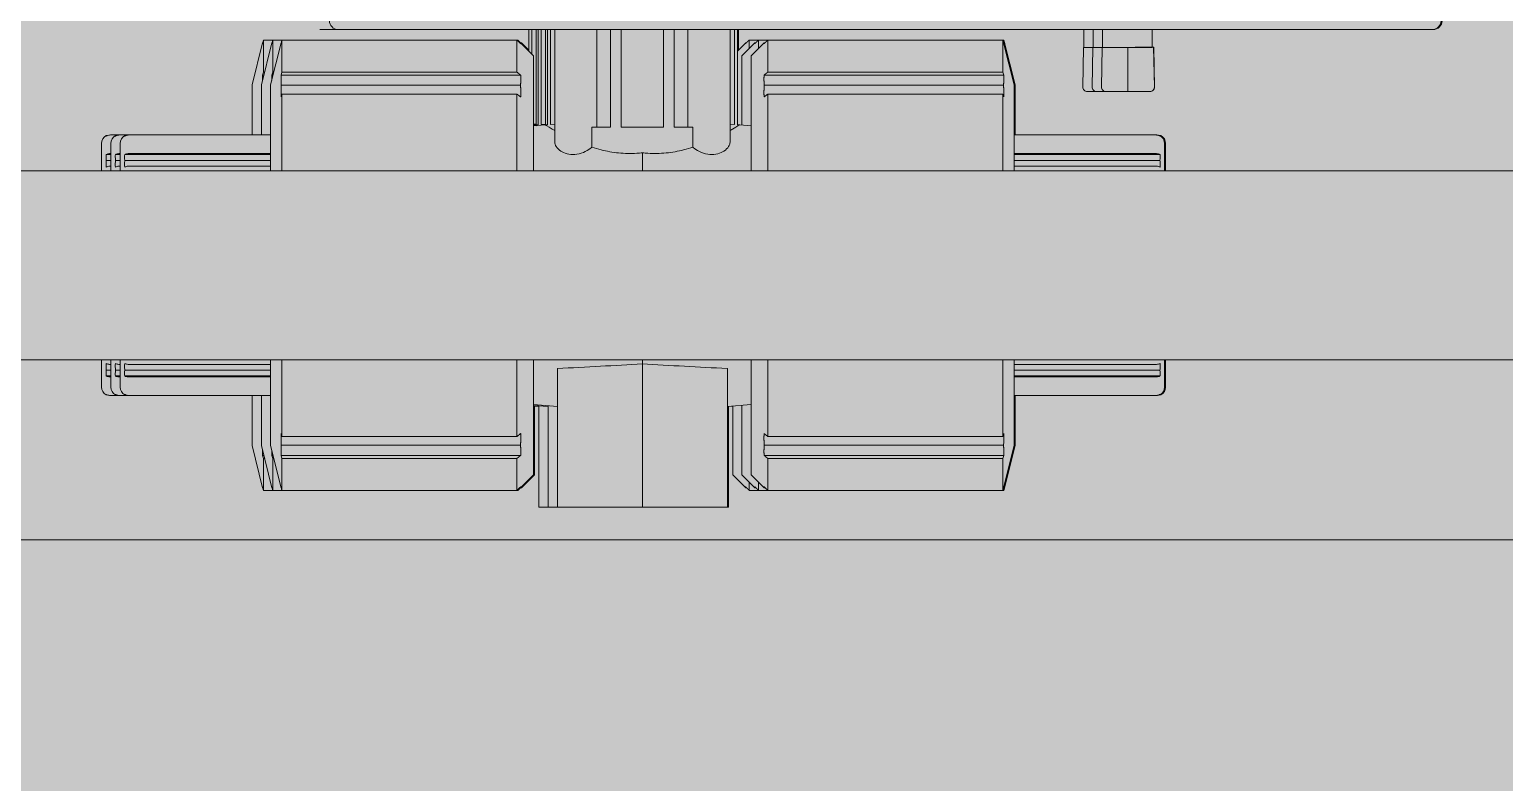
# Model space of a CAD drawing. Header units: centimetres. Extents: x 405564 to 502064, y 46284 to 60634.
# Drawn here: x 484735.67 to 484752.33, y 55966.41 to 55974.91 of the extents above; entities that cross this region are included whole.
import ezdxf

# ---------------------------------------------------------------- set-up
doc = ezdxf.new("R2010")
doc.units = ezdxf.units.CM
doc.linetypes.add('ACAD_ISO07W100', pattern=[3, 0, -3])
doc.linetypes.add('DOT', pattern=[0.25, 0, -0.25])
doc.layers.get('0').update_dxf_attribs({"color": 8, "lineweight": 9})
doc.layers.add('0-KRCN-MİMARİ-220526', color=8, linetype='Continuous', lineweight=9)
doc.layers.add('Visible (ISO)', color=8, linetype='Continuous', lineweight=18)
doc.layers.add('AS_DOS_TERAS_UST', color=8, linetype='ACAD_ISO07W100')
doc.layers.add('AS_NOT_MIMARI', color=8, linetype='Continuous')

# ---------------------------------------------------------------- blocks, each defined once
blk = doc.blocks.new('A$Cdfb98813')
h = blk.add_hatch()
h.set_pattern_fill('ANGLE', color=256)
h.set_pattern_definition([(0, (-482318.783, -59032.118), (0, 6.985), [5.08, -1.905]), (90, (-482318.783, -59032.118), (-6.985, 4e-16), [5.08, -1.905])])
h.paths.add_polyline_path([(2235.139, -683), (325.139, -683), (325.139, -933.015), (2235.139, -933.015)])
h.paths.add_polyline_path([(800, -700), (900, -700), (900, -800), (800, -800)], flags=16)
h.paths.add_polyline_path([(1700, -700), (1800, -700), (1800, -800), (1700, -800)], flags=16)
at = {"layer": 'Visible (ISO)'}
for p, q in [((889.198, -857.656), (889.258, -857.656)), ((889.198, -857.656), (889.198, -857.656)), ((889.303, -857.656), (889.258, -857.656)), ((889.303, -857.656), (889.363, -857.656)), ((889.303, -857.656), (889.303, -857.656)), ((889.408, -857.656), (889.363, -857.656)), ((889.408, -857.656), (889.468, -857.656)), ((889.408, -857.656), (889.408, -857.656)), ((889.871, -857.656), (889.468, -857.656)), ((889.871, -857.656), (901.37, -857.656)), ((891.56, -857.656), (891.56, -857.899)), ((891.594, -857.656), (891.594, -857.933)), ((891.644, -857.656), (891.644, -858.732)), ((891.665, -857.656), (891.665, -858.73)), ((891.699, -857.656), (891.699, -858.727)), ((891.749, -857.656), (891.749, -858.732)), ((891.77, -857.656), (891.77, -858.73)), ((891.804, -857.656), (891.804, -858.727)), ((891.854, -857.656), (891.854, -858.927)), ((892.331, -858.756), (892.331, -857.656)), ((892.484, -857.656), (892.484, -858.756)), ((892.604, -857.656), (892.604, -858.756)), ((893.084, -857.656), (893.084, -858.756)), ((893.204, -857.656), (893.204, -858.756)), ((893.357, -858.756), (893.357, -857.656)), ((893.834, -857.656), (893.834, -858.927)), ((893.883, -857.656), (893.883, -858.727)), ((893.917, -857.656), (893.917, -858.73)), ((893.928, -857.656), (893.928, -857.888)), ((897.828, -857.656), (897.828, -857.657)), ((897.832, -857.857), (897.832, -857.657)), ((897.933, -857.656), (897.933, -857.657)), ((897.937, -857.857), (897.937, -857.657)), ((898.038, -857.656), (898.038, -857.657)), ((898.042, -857.857), (898.041, -857.657)), ((898.329, -857.656), (898.329, -857.657)), ((898.604, -857.856), (898.604, -857.656)), ((898.62, -857.656), (898.62, -857.656)), ((898.621, -857.656), (898.621, -857.656)), ((901.767, -857.656), (901.37, -857.656)), ((901.778, -857.656), (901.767, -857.656)), ((888.434, -858.28), (888.552, -857.805)), ((888.539, -858.28), (888.657, -857.805)), ((888.562, -857.775), (888.552, -857.816)), ((888.555, -857.805), (888.552, -857.805)), ((888.562, -858.137), (888.562, -857.775)), ((888.562, -857.775), (888.667, -857.775)), ((888.644, -858.28), (888.762, -857.805)), ((888.667, -857.775), (888.657, -857.816)), ((888.66, -857.805), (888.657, -857.805)), ((888.667, -858.137), (888.667, -857.775)), ((888.667, -857.775), (888.772, -857.775)), ((888.772, -857.775), (888.762, -857.816)), ((888.764, -857.805), (888.762, -857.805)), ((888.772, -858.137), (888.772, -857.775)), ((888.772, -857.775), (891.427, -857.775)), ((891.427, -857.775), (891.427, -858.137)), ((891.427, -857.775), (891.438, -857.775)), ((891.438, -857.775), (891.438, -857.786)), ((891.467, -857.805), (891.458, -857.805)), ((891.614, -857.953), (891.467, -857.805)), ((891.478, -857.805), (891.469, -857.805)), ((891.56, -857.888), (891.478, -857.805)), ((893.917, -857.899), (894.011, -857.805)), ((893.969, -857.953), (894.116, -857.805)), ((894.011, -857.805), (894.02, -857.805)), ((894.05, -857.775), (894.05, -857.871)), ((894.155, -857.775), (894.05, -857.775)), ((894.074, -857.953), (894.221, -857.805)), ((894.116, -857.805), (894.125, -857.805)), ((894.155, -857.775), (894.155, -857.871)), ((894.26, -857.775), (894.155, -857.775)), ((894.221, -857.805), (894.23, -857.805)), ((894.26, -857.775), (894.26, -858.137)), ((896.915, -857.775), (894.26, -857.775)), ((896.915, -858.137), (896.915, -857.775)), ((896.915, -857.775), (896.926, -857.816)), ((896.926, -857.775), (896.915, -857.775)), ((896.923, -857.805), (896.925, -857.805)), ((897.044, -858.28), (896.925, -857.805)), ((896.926, -857.81), (896.926, -857.775)), ((896.926, -857.775), (896.937, -857.816)), ((896.934, -857.805), (896.936, -857.805)), ((897.055, -858.28), (896.936, -857.805)), ((897.828, -857.857), (897.82, -858.305)), ((897.832, -857.857), (897.828, -857.857)), ((897.933, -857.857), (897.925, -858.305)), ((897.937, -857.857), (897.933, -857.857)), ((898.038, -857.857), (898.03, -858.305)), ((898.042, -857.857), (898.038, -857.857)), ((898.329, -857.857), (898.329, -858.305)), ((898.604, -857.856), (898.621, -857.856)), ((898.62, -857.856), (898.628, -858.305)), ((898.621, -857.856), (898.629, -858.305)), ((891.614, -859.249), (891.614, -857.953)), ((893.969, -858.735), (893.969, -857.953)), ((894.074, -859.249), (894.074, -857.953)), ((888.552, -858.17), (888.562, -858.137)), ((888.552, -858.17), (888.566, -858.17)), ((888.575, -858.137), (888.562, -858.137)), ((888.657, -858.17), (888.667, -858.137)), ((888.657, -858.17), (888.671, -858.17)), ((888.679, -858.137), (888.667, -858.137)), ((888.762, -858.17), (888.772, -858.137)), ((888.762, -858.17), (891.469, -858.17)), ((891.427, -858.137), (888.772, -858.137)), ((896.926, -858.17), (894.219, -858.17)), ((894.26, -858.137), (896.915, -858.137)), ((896.926, -858.17), (896.915, -858.137)), ((888.434, -858.28), (888.434, -858.846)), ((888.539, -858.28), (888.539, -858.846)), ((888.644, -858.28), (888.644, -859.249)), ((891.467, -858.285), (888.762, -858.285)), ((894.221, -858.285), (896.925, -858.285)), ((897.044, -858.28), (897.044, -859.249)), ((897.055, -858.28), (897.055, -858.846)), ((897.87, -858.356), (897.975, -858.356)), ((897.975, -858.356), (898.08, -858.356)), ((898.08, -858.356), (898.329, -858.356)), ((898.329, -858.356), (898.578, -858.356)), ((898.578, -858.356), (898.579, -858.356)), ((888.772, -858.384), (888.762, -858.417)), ((888.772, -859.249), (888.772, -858.384)), ((888.772, -858.384), (891.427, -858.384)), ((891.427, -858.384), (891.427, -859.249)), ((896.915, -858.384), (894.26, -858.384)), ((894.26, -858.384), (894.26, -859.249)), ((896.915, -859.249), (896.915, -858.384)), ((896.915, -858.384), (896.926, -858.417)), ((886.787, -858.853), (886.797, -858.853)), ((886.939, -858.846), (886.834, -858.846)), ((886.892, -858.853), (886.902, -858.853)), ((887.044, -858.846), (886.939, -858.846)), ((886.997, -858.853), (887.007, -858.853)), ((888.644, -858.846), (887.044, -858.846)), ((891.644, -858.723), (891.614, -858.725)), ((891.614, -858.744), (891.744, -858.732)), ((891.614, -858.735), (891.639, -858.732)), ((891.665, -858.73), (891.639, -858.732)), ((891.749, -858.723), (891.699, -858.727)), ((891.77, -858.73), (891.744, -858.732)), ((891.854, -858.723), (891.804, -858.727)), ((892.484, -858.756), (892.272, -858.756)), ((892.272, -858.985), (892.272, -858.756)), ((893.084, -858.756), (892.604, -858.756)), ((893.204, -858.756), (893.415, -858.756)), ((893.415, -858.985), (893.415, -858.756)), ((893.834, -858.723), (893.883, -858.727)), ((893.917, -858.73), (893.944, -858.732)), ((894.074, -858.744), (893.944, -858.732)), ((897.044, -858.846), (898.644, -858.846)), ((898.644, -858.846), (898.655, -858.846)), ((898.691, -858.853), (898.68, -858.853)), ((898.702, -858.853), (898.691, -858.853)), ((886.734, -859.249), (886.734, -858.941)), ((886.839, -859.249), (886.839, -858.941)), ((886.944, -859.249), (886.944, -858.941)), ((898.744, -859.249), (898.744, -858.941)), ((898.755, -859.249), (898.755, -858.941)), ((886.785, -859.066), (886.839, -859.066)), ((886.787, -859.132), (886.839, -859.132)), ((886.834, -859.056), (886.839, -859.056)), ((886.89, -859.066), (886.944, -859.066)), ((886.892, -859.132), (886.944, -859.132)), ((886.939, -859.056), (886.944, -859.056)), ((886.995, -859.066), (888.644, -859.066)), ((886.997, -859.132), (888.644, -859.132)), ((887.044, -859.056), (888.644, -859.056)), ((892.844, -859.249), (892.844, -859.046)), ((898.644, -859.056), (897.044, -859.056)), ((898.692, -859.066), (897.044, -859.066)), ((898.691, -859.132), (897.044, -859.132)), ((934.546, -859.249), (879.027, -859.249)), ((886.839, -859.197), (886.834, -859.197)), ((886.944, -859.197), (886.939, -859.197)), ((888.644, -859.197), (887.044, -859.197)), ((897.044, -859.197), (898.644, -859.197)), ((934.546, -861.383), (879.027, -861.383)), ((886.734, -861.691), (886.734, -861.383)), ((886.787, -861.5), (886.839, -861.5)), ((886.834, -861.435), (886.839, -861.435)), ((886.839, -861.691), (886.839, -861.383)), ((886.892, -861.5), (886.944, -861.5)), ((886.939, -861.435), (886.944, -861.435)), ((886.944, -861.691), (886.944, -861.383)), ((886.997, -861.5), (888.644, -861.5)), ((887.044, -861.435), (888.644, -861.435)), ((888.644, -861.383), (888.644, -862.352)), ((888.772, -862.249), (888.772, -861.383)), ((891.427, -861.383), (891.427, -862.249)), ((891.614, -862.68), (891.614, -861.383)), ((891.884, -861.481), (891.884, -863.046)), ((892.844, -861.427), (892.844, -861.383)), ((892.844, -861.427), (892.844, -863.046)), ((893.804, -861.481), (893.804, -863.046)), ((894.074, -862.68), (894.074, -861.383)), ((894.26, -861.383), (894.26, -862.249)), ((896.915, -862.249), (896.915, -861.383)), ((897.044, -861.383), (897.044, -862.352)), ((898.644, -861.435), (897.044, -861.435)), ((898.691, -861.5), (897.044, -861.5)), ((898.744, -861.691), (898.744, -861.383)), ((898.755, -861.691), (898.755, -861.383)), ((886.785, -861.566), (886.839, -861.566)), ((886.839, -861.576), (886.834, -861.576)), ((886.89, -861.566), (886.944, -861.566)), ((886.944, -861.576), (886.939, -861.576)), ((886.995, -861.566), (888.644, -861.566)), ((888.644, -861.576), (887.044, -861.576)), ((898.692, -861.566), (897.044, -861.566)), ((897.044, -861.576), (898.644, -861.576)), ((886.787, -861.779), (886.797, -861.779)), ((886.834, -861.786), (886.939, -861.786)), ((886.892, -861.779), (886.902, -861.779)), ((886.939, -861.786), (887.044, -861.786)), ((886.997, -861.779), (887.007, -861.779)), ((887.044, -861.786), (888.644, -861.786)), ((888.434, -861.786), (888.434, -862.352)), ((888.539, -861.786), (888.539, -862.352)), ((898.644, -861.786), (897.044, -861.786)), ((897.055, -861.786), (897.055, -862.352)), ((898.655, -861.786), (898.644, -861.786)), ((898.691, -861.779), (898.68, -861.779)), ((898.702, -861.779), (898.691, -861.779)), ((891.614, -861.889), (891.884, -861.912)), ((891.614, -861.898), (891.779, -861.912)), ((891.614, -861.907), (891.674, -861.912)), ((891.625, -862.68), (891.625, -861.908)), ((891.674, -861.903), (891.674, -863.046)), ((891.779, -861.903), (891.779, -863.046)), ((894.074, -861.889), (893.804, -861.912)), ((893.864, -861.908), (893.815, -861.912)), ((893.815, -861.911), (893.815, -863.046)), ((893.864, -862.68), (893.864, -861.907)), ((893.969, -862.68), (893.969, -861.898)), ((888.434, -862.352), (888.552, -862.827)), ((888.539, -862.352), (888.657, -862.827)), ((888.644, -862.352), (888.762, -862.827)), ((888.762, -862.215), (888.772, -862.249)), ((891.467, -862.347), (888.762, -862.347)), ((891.427, -862.249), (888.772, -862.249)), ((894.221, -862.347), (896.925, -862.347)), ((894.26, -862.249), (896.915, -862.249)), ((896.926, -862.215), (896.915, -862.249)), ((897.044, -862.352), (896.925, -862.827)), ((897.055, -862.352), (896.936, -862.827)), ((888.562, -862.496), (888.552, -862.462)), ((888.552, -862.462), (888.566, -862.462)), ((888.562, -862.857), (888.562, -862.496)), ((888.562, -862.496), (888.575, -862.496)), ((888.667, -862.496), (888.657, -862.462)), ((888.657, -862.462), (888.671, -862.462)), ((888.667, -862.857), (888.667, -862.496)), ((888.667, -862.496), (888.679, -862.496)), ((888.772, -862.496), (888.762, -862.462)), ((888.762, -862.462), (891.469, -862.462)), ((888.772, -862.857), (888.772, -862.496)), ((888.772, -862.496), (891.427, -862.496)), ((891.427, -862.496), (891.427, -862.857)), ((896.926, -862.462), (894.219, -862.462)), ((894.26, -862.496), (894.26, -862.857)), ((896.915, -862.496), (894.26, -862.496)), ((896.915, -862.496), (896.926, -862.462)), ((896.915, -862.857), (896.915, -862.496)), ((891.614, -862.68), (891.467, -862.827)), ((891.625, -862.68), (891.478, -862.827)), ((893.864, -862.68), (894.011, -862.827)), ((893.969, -862.68), (894.116, -862.827)), ((894.074, -862.68), (894.221, -862.827)), ((888.552, -862.816), (888.562, -862.857)), ((888.555, -862.827), (888.552, -862.827)), ((888.667, -862.857), (888.562, -862.857)), ((888.657, -862.816), (888.667, -862.857)), ((888.66, -862.827), (888.657, -862.827)), ((888.772, -862.857), (888.667, -862.857)), ((888.762, -862.816), (888.772, -862.857)), ((888.764, -862.827), (888.762, -862.827)), ((891.427, -862.857), (888.772, -862.857)), ((891.438, -862.857), (891.427, -862.857)), ((891.438, -862.846), (891.438, -862.857)), ((891.467, -862.827), (891.458, -862.827)), ((891.478, -862.827), (891.469, -862.827)), ((894.011, -862.827), (894.02, -862.827)), ((894.05, -862.761), (894.05, -862.857)), ((894.05, -862.857), (894.155, -862.857)), ((894.116, -862.827), (894.125, -862.827)), ((894.155, -862.761), (894.155, -862.857)), ((894.155, -862.857), (894.26, -862.857)), ((894.221, -862.827), (894.23, -862.827)), ((894.26, -862.857), (896.915, -862.857)), ((896.926, -862.816), (896.915, -862.857)), ((896.915, -862.857), (896.926, -862.857)), ((896.923, -862.827), (896.925, -862.827)), ((896.937, -862.816), (896.926, -862.857)), ((896.926, -862.857), (896.926, -862.822)), ((896.934, -862.827), (896.936, -862.827)), ((891.779, -863.046), (891.674, -863.046)), ((891.884, -863.046), (891.779, -863.046)), ((892.844, -863.046), (891.884, -863.046)), ((892.844, -863.046), (893.804, -863.046)), ((893.804, -863.046), (893.815, -863.046)), ((1002.004, -863.415), (839.484, -863.415))]:
    blk.add_line(p, q, dxfattribs=at)
for centre, start, end in [((889.408, -857.556), 180, 270), ((901.767, -857.556), 270, 0), ((901.778, -857.556), 270, 0), ((886.834, -858.941), 118.0831, 180), ((886.939, -858.941), 118.0831, 180), ((887.044, -858.941), 118.0831, 180), ((898.644, -858.941), 0, 61.9169), ((898.655, -858.941), 0, 61.9169), ((886.834, -861.691), 180, 241.9169), ((886.939, -861.691), 180, 241.9169), ((887.044, -861.691), 180, 241.9169), ((898.644, -861.691), 298.0831, 0), ((898.655, -861.691), 298.0831, 0)]:
    blk.add_arc(centre, 0.1, start, end, dxfattribs=at)
at = {"layer": 'Visible (ISO)', "extrusion": (0, 0, -1)}
for centre, major_axis, ratio, start_param, end_param in [((898.113, -857.857), (-0.281, 0), 0.000038, 0.022717, 0.894081), ((898.218, -857.857), (-0.281, 0), 0.000038, 0.022717, 0.894081), ((898.323, -857.857), (-0.281, 0), 0.000038, 0.022717, 3.118875), ((897.87, -858.306), (-0.0501, 0), 0.998472, 4.712389, 6.300639), ((897.975, -858.306), (-0.0501, 0), 0.998472, 4.712389, 6.300639), ((898.08, -858.306), (-0.0501, 0), 0.998472, 4.712389, 6.300639), ((898.329, -858.306), (0, 0.05), 0.003068, 3.141593, 4.729842), ((898.578, -858.306), (0, 0.05), 0.998463, 1.553343, 3.141593), ((898.579, -858.306), (0.0501, 0), 0.998472, 6.265732, 7.853982), ((889.635, -860.316), (7.936, 0), 0.153091, 1.154619, 1.283565), ((896.052, -860.316), (-7.936, 0), 0.153091, 4.99962, 5.128566), ((898.797, -862.265), (-10.036, 0), 0.629301, 6.270099, 6.291053), ((886.89, -862.265), (10.036, 0), 0.629301, 6.275317, 6.296272)]:
    blk.add_ellipse(centre, major_axis=major_axis, ratio=ratio, start_param=start_param, end_param=end_param, dxfattribs=at)
at = {"layer": 'Visible (ISO)'}
for points, knots in [([(897.828, -857.657), (897.84, -857.657), (897.853, -857.657), (897.865, -857.657), (897.877, -857.657), (897.889, -857.657), (897.901, -857.657), (897.912, -857.657), (897.922, -857.657), (897.933, -857.657)], [0, 0, 0, 0, 0.125, 0.125, 0.125, 0.25, 0.25, 0.25, 0.3604459, 0.3604459, 0.3604459, 0.3604459]), ([(897.933, -857.657), (897.945, -857.657), (897.958, -857.657), (897.97, -857.657), (897.982, -857.657), (897.994, -857.657), (898.006, -857.657), (898.017, -857.657), (898.027, -857.657), (898.038, -857.657)], [0, 0, 0, 0, 0.125, 0.125, 0.125, 0.25, 0.25, 0.25, 0.3604459, 0.3604459, 0.3604459, 0.3604459]), ([(898.038, -857.657), (898.05, -857.657), (898.063, -857.657), (898.075, -857.657), (898.087, -857.657), (898.099, -857.657), (898.111, -857.657), (898.123, -857.657), (898.135, -857.657), (898.147, -857.657), (898.159, -857.657), (898.171, -857.657), (898.183, -857.657), (898.195, -857.657), (898.207, -857.657), (898.219, -857.657), (898.232, -857.657), (898.244, -857.657), (898.256, -857.657), (898.268, -857.657), (898.28, -857.657), (898.292, -857.657), (898.304, -857.657), (898.316, -857.657), (898.329, -857.657)], [0, 0, 0, 0, 0.125, 0.125, 0.125, 0.25, 0.25, 0.25, 0.375, 0.375, 0.375, 0.5, 0.5, 0.5, 0.625, 0.625, 0.625, 0.75, 0.75, 0.75, 0.875, 0.875, 0.875, 1, 1, 1, 1]), ([(898.329, -857.657), (898.341, -857.657), (898.354, -857.657), (898.366, -857.657), (898.378, -857.657), (898.39, -857.657), (898.402, -857.657), (898.414, -857.656), (898.426, -857.656), (898.438, -857.656), (898.45, -857.656), (898.462, -857.656), (898.475, -857.656), (898.487, -857.656), (898.499, -857.656), (898.511, -857.656), (898.523, -857.656), (898.535, -857.656), (898.548, -857.656), (898.559, -857.656), (898.571, -857.656), (898.583, -857.656), (898.596, -857.656), (898.608, -857.656), (898.62, -857.656)], [0, 0, 0, 0, 0.125, 0.125, 0.125, 0.25, 0.25, 0.25, 0.375, 0.375, 0.375, 0.5, 0.5, 0.5, 0.625, 0.625, 0.625, 0.75, 0.75, 0.75, 0.875, 0.875, 0.875, 1, 1, 1, 1]), ([(886.785, -858.859), (886.784, -858.858), (886.784, -858.857), (886.784, -858.855), (886.784, -858.854), (886.787, -858.853)], [0.3542386, 0.3542386, 0.3542386, 0.3542386, 0.4024589, 0.4024589, 0.4682307, 0.4682307, 0.4682307, 0.4682307]), ([(886.785, -858.859), (886.789, -858.857), (886.792, -858.855), (886.807, -858.849), (886.821, -858.846), (886.834, -858.846)], [0.54557409, 0.54557409, 0.54557409, 0.54557409, 0.55654158, 0.55654158, 0.59352463, 0.59352463, 0.59352463, 0.59352463]), ([(886.89, -858.859), (886.889, -858.858), (886.889, -858.857), (886.889, -858.855), (886.889, -858.854), (886.892, -858.853)], [0.3542386, 0.3542386, 0.3542386, 0.3542386, 0.4024589, 0.4024589, 0.4682307, 0.4682307, 0.4682307, 0.4682307]), ([(886.89, -858.859), (886.894, -858.857), (886.897, -858.855), (886.912, -858.849), (886.926, -858.846), (886.939, -858.846)], [0.54557409, 0.54557409, 0.54557409, 0.54557409, 0.55654158, 0.55654158, 0.59352463, 0.59352463, 0.59352463, 0.59352463]), ([(886.995, -858.859), (886.994, -858.858), (886.994, -858.857), (886.994, -858.855), (886.994, -858.854), (886.997, -858.853)], [0.3542386, 0.3542386, 0.3542386, 0.3542386, 0.4024589, 0.4024589, 0.4682307, 0.4682307, 0.4682307, 0.4682307]), ([(886.995, -858.859), (886.999, -858.857), (887.002, -858.855), (887.017, -858.849), (887.031, -858.846), (887.044, -858.846)], [0.54557409, 0.54557409, 0.54557409, 0.54557409, 0.55654158, 0.55654158, 0.59352463, 0.59352463, 0.59352463, 0.59352463]), ([(891.854, -858.797), (891.843, -858.791), (891.833, -858.785), (891.771, -858.749), (891.744, -858.732), (891.744, -858.732)], [-2.1227679, -2.1227679, -2.1227679, -2.1227679, -2.0526795, -2.0526795, -1.6409183, -1.6409183, -1.6409183, -1.6409183]), ([(893.834, -858.797), (893.844, -858.791), (893.854, -858.785), (893.916, -858.749), (893.944, -858.732), (893.944, -858.732)], [1.1590686, 1.1590686, 1.1590686, 1.1590686, 1.2291571, 1.2291571, 1.6409183, 1.6409183, 1.6409183, 1.6409183]), ([(898.692, -858.859), (898.689, -858.857), (898.685, -858.855), (898.671, -858.849), (898.656, -858.846), (898.644, -858.846)], [-0.04795054, -0.04795054, -0.04795054, -0.04795054, -0.03698305, -0.03698305, 0, 0, 0, 0]), ([(898.703, -858.859), (898.7, -858.857), (898.696, -858.855), (898.681, -858.849), (898.667, -858.846), (898.655, -858.846)], [-0.04795054, -0.04795054, -0.04795054, -0.04795054, -0.03698305, -0.03698305, 0, 0, 0, 0]), ([(898.692, -858.859), (898.693, -858.858), (898.694, -858.857), (898.694, -858.855), (898.693, -858.854), (898.691, -858.853)], [-0.4506792, -0.4506792, -0.4506792, -0.4506792, -0.4024589, -0.4024589, -0.3366871, -0.3366871, -0.3366871, -0.3366871]), ([(898.703, -858.859), (898.704, -858.858), (898.705, -858.857), (898.705, -858.855), (898.704, -858.854), (898.702, -858.853)], [-0.4506792, -0.4506792, -0.4506792, -0.4506792, -0.4024589, -0.4024589, -0.3366871, -0.3366871, -0.3366871, -0.3366871]), ([(891.854, -858.927), (891.854, -858.942), (891.859, -858.96), (891.881, -858.995), (891.899, -859.013), (891.941, -859.04), (891.965, -859.051), (892.02, -859.065), (892.051, -859.068), (892.113, -859.064), (892.147, -859.056), (892.207, -859.031), (892.234, -859.015), (892.261, -858.994), (892.267, -858.99), (892.272, -858.985)], [-1.1691508, -1.1691508, -1.1691508, -1.1691508, -1.0739604, -1.0739604, -0.967244, -0.967244, -0.878467, -0.878467, -0.7896899, -0.7896899, -0.6915436, -0.6915436, -0.5933972, -0.5933972, -0.5650046, -0.5650046, -0.5650046, -0.5650046]), ([(892.844, -859.046), (892.823, -859.049), (892.802, -859.051), (892.713, -859.057), (892.644, -859.055), (892.507, -859.042), (892.441, -859.03), (892.341, -859.005), (892.306, -858.995), (892.272, -858.985)], [-3.344909, -3.344909, -3.344909, -3.344909, -3.2818365, -3.2818365, -3.0774876, -3.0774876, -2.8731386, -2.8731386, -2.757081, -2.757081, -2.757081, -2.757081]), ([(892.844, -859.046), (892.865, -859.049), (892.886, -859.051), (892.907, -859.052), (892.975, -859.057), (893.044, -859.055), (893.18, -859.042), (893.247, -859.03), (893.346, -859.005), (893.381, -858.995), (893.415, -858.985)], [-0.0630724, -0.0630724, -0.0630724, -0.0630724, 0, 0, 0, 0.204349, 0.204349, 0.4086979, 0.4086979, 0.5247556, 0.5247556, 0.5247556, 0.5247556]), ([(893.834, -858.927), (893.834, -858.942), (893.829, -858.96), (893.806, -858.995), (893.788, -859.013), (893.747, -859.04), (893.722, -859.051), (893.667, -859.065), (893.636, -859.068), (893.607, -859.066), (893.574, -859.064), (893.541, -859.056), (893.48, -859.031), (893.453, -859.015), (893.426, -858.994), (893.42, -858.99), (893.415, -858.985)], [1.1825316, 1.1825316, 1.1825316, 1.1825316, 1.2777219, 1.2777219, 1.3844383, 1.3844383, 1.4732154, 1.4732154, 1.5619924, 1.5619924, 1.5619924, 1.6601388, 1.6601388, 1.7582851, 1.7582851, 1.7866778, 1.7866778, 1.7866778, 1.7866778]), ([(886.787, -859.132), (886.784, -859.119), (886.784, -859.106), (886.784, -859.085), (886.784, -859.076), (886.785, -859.066)], [0.3366871, 0.3366871, 0.3366871, 0.3366871, 0.4024589, 0.4024589, 0.4506792, 0.4506792, 0.4506792, 0.4506792]), ([(886.785, -859.208), (886.784, -859.197), (886.784, -859.186), (886.784, -859.162), (886.784, -859.147), (886.787, -859.132)], [0.3542386, 0.3542386, 0.3542386, 0.3542386, 0.4024589, 0.4024589, 0.4682307, 0.4682307, 0.4682307, 0.4682307]), ([(886.834, -859.056), (886.821, -859.056), (886.807, -859.059), (886.792, -859.064), (886.789, -859.065), (886.785, -859.066)], [0, 0, 0, 0, 0.03698305, 0.03698305, 0.04795054, 0.04795054, 0.04795054, 0.04795054]), ([(886.892, -859.132), (886.889, -859.119), (886.889, -859.106), (886.889, -859.085), (886.889, -859.076), (886.89, -859.066)], [0.3366871, 0.3366871, 0.3366871, 0.3366871, 0.4024589, 0.4024589, 0.4506792, 0.4506792, 0.4506792, 0.4506792]), ([(886.89, -859.208), (886.889, -859.197), (886.889, -859.186), (886.889, -859.162), (886.889, -859.147), (886.892, -859.132)], [0.3542386, 0.3542386, 0.3542386, 0.3542386, 0.4024589, 0.4024589, 0.4682307, 0.4682307, 0.4682307, 0.4682307]), ([(886.939, -859.056), (886.926, -859.056), (886.912, -859.059), (886.897, -859.064), (886.894, -859.065), (886.89, -859.066)], [0, 0, 0, 0, 0.03698305, 0.03698305, 0.04795054, 0.04795054, 0.04795054, 0.04795054]), ([(886.997, -859.132), (886.994, -859.119), (886.994, -859.106), (886.994, -859.085), (886.994, -859.076), (886.995, -859.066)], [0.3366871, 0.3366871, 0.3366871, 0.3366871, 0.4024589, 0.4024589, 0.4506792, 0.4506792, 0.4506792, 0.4506792]), ([(886.995, -859.208), (886.994, -859.197), (886.994, -859.186), (886.994, -859.162), (886.994, -859.147), (886.997, -859.132)], [0.3542386, 0.3542386, 0.3542386, 0.3542386, 0.4024589, 0.4024589, 0.4682307, 0.4682307, 0.4682307, 0.4682307]), ([(887.044, -859.056), (887.031, -859.056), (887.017, -859.059), (887.002, -859.064), (886.999, -859.065), (886.995, -859.066)], [0, 0, 0, 0, 0.03698305, 0.03698305, 0.04795054, 0.04795054, 0.04795054, 0.04795054]), ([(898.644, -859.056), (898.656, -859.056), (898.671, -859.059), (898.685, -859.064), (898.689, -859.065), (898.692, -859.066)], [-0.59352464, -0.59352464, -0.59352464, -0.59352464, -0.55650825, -0.55650825, -0.54557287, -0.54557287, -0.54557287, -0.54557287]), ([(898.691, -859.132), (898.693, -859.119), (898.694, -859.106), (898.694, -859.085), (898.693, -859.076), (898.692, -859.066)], [-0.4682307, -0.4682307, -0.4682307, -0.4682307, -0.4024589, -0.4024589, -0.3542386, -0.3542386, -0.3542386, -0.3542386]), ([(898.692, -859.208), (898.693, -859.197), (898.694, -859.186), (898.694, -859.162), (898.693, -859.147), (898.691, -859.132)], [-0.4506792, -0.4506792, -0.4506792, -0.4506792, -0.4024589, -0.4024589, -0.3366871, -0.3366871, -0.3366871, -0.3366871]), ([(886.785, -859.208), (886.789, -859.206), (886.792, -859.205), (886.807, -859.2), (886.821, -859.197), (886.834, -859.197)], [0.54557287, 0.54557287, 0.54557287, 0.54557287, 0.55650825, 0.55650825, 0.59352464, 0.59352464, 0.59352464, 0.59352464]), ([(886.89, -859.208), (886.894, -859.206), (886.897, -859.205), (886.912, -859.2), (886.926, -859.197), (886.939, -859.197)], [0.54557287, 0.54557287, 0.54557287, 0.54557287, 0.55650825, 0.55650825, 0.59352464, 0.59352464, 0.59352464, 0.59352464]), ([(886.995, -859.208), (886.999, -859.206), (887.002, -859.205), (887.017, -859.2), (887.031, -859.197), (887.044, -859.197)], [0.54557287, 0.54557287, 0.54557287, 0.54557287, 0.55650825, 0.55650825, 0.59352464, 0.59352464, 0.59352464, 0.59352464]), ([(898.692, -859.208), (898.689, -859.206), (898.685, -859.205), (898.671, -859.2), (898.656, -859.197), (898.644, -859.197)], [-0.04795054, -0.04795054, -0.04795054, -0.04795054, -0.03698305, -0.03698305, 0, 0, 0, 0]), ([(886.787, -861.5), (886.784, -861.485), (886.784, -861.47), (886.784, -861.446), (886.784, -861.436), (886.785, -861.425)], [0.3366871, 0.3366871, 0.3366871, 0.3366871, 0.4024589, 0.4024589, 0.4506792, 0.4506792, 0.4506792, 0.4506792]), ([(886.785, -861.566), (886.784, -861.556), (886.784, -861.547), (886.784, -861.526), (886.784, -861.513), (886.787, -861.5)], [0.3542386, 0.3542386, 0.3542386, 0.3542386, 0.4024589, 0.4024589, 0.4682307, 0.4682307, 0.4682307, 0.4682307]), ([(886.834, -861.435), (886.821, -861.435), (886.807, -861.433), (886.792, -861.428), (886.789, -861.426), (886.785, -861.425)], [0, 0, 0, 0, 0.03698305, 0.03698305, 0.04795054, 0.04795054, 0.04795054, 0.04795054]), ([(886.892, -861.5), (886.889, -861.485), (886.889, -861.47), (886.889, -861.446), (886.889, -861.436), (886.89, -861.425)], [0.3366871, 0.3366871, 0.3366871, 0.3366871, 0.4024589, 0.4024589, 0.4506792, 0.4506792, 0.4506792, 0.4506792]), ([(886.89, -861.566), (886.889, -861.556), (886.889, -861.547), (886.889, -861.526), (886.889, -861.513), (886.892, -861.5)], [0.3542386, 0.3542386, 0.3542386, 0.3542386, 0.4024589, 0.4024589, 0.4682307, 0.4682307, 0.4682307, 0.4682307]), ([(886.939, -861.435), (886.926, -861.435), (886.912, -861.433), (886.897, -861.428), (886.894, -861.426), (886.89, -861.425)], [0, 0, 0, 0, 0.03698305, 0.03698305, 0.04795054, 0.04795054, 0.04795054, 0.04795054]), ([(886.997, -861.5), (886.994, -861.485), (886.994, -861.47), (886.994, -861.446), (886.994, -861.436), (886.995, -861.425)], [0.3366871, 0.3366871, 0.3366871, 0.3366871, 0.4024589, 0.4024589, 0.4506792, 0.4506792, 0.4506792, 0.4506792]), ([(886.995, -861.566), (886.994, -861.556), (886.994, -861.547), (886.994, -861.526), (886.994, -861.513), (886.997, -861.5)], [0.3542386, 0.3542386, 0.3542386, 0.3542386, 0.4024589, 0.4024589, 0.4682307, 0.4682307, 0.4682307, 0.4682307]), ([(887.044, -861.435), (887.031, -861.435), (887.017, -861.433), (887.002, -861.428), (886.999, -861.426), (886.995, -861.425)], [0, 0, 0, 0, 0.03698305, 0.03698305, 0.04795054, 0.04795054, 0.04795054, 0.04795054]), ([(898.644, -861.435), (898.656, -861.435), (898.671, -861.433), (898.685, -861.428), (898.689, -861.426), (898.692, -861.425)], [-0.59352463, -0.59352463, -0.59352463, -0.59352463, -0.55654158, -0.55654158, -0.54557409, -0.54557409, -0.54557409, -0.54557409]), ([(898.691, -861.5), (898.693, -861.485), (898.694, -861.47), (898.694, -861.446), (898.693, -861.436), (898.692, -861.425)], [-0.4682307, -0.4682307, -0.4682307, -0.4682307, -0.4024589, -0.4024589, -0.3542386, -0.3542386, -0.3542386, -0.3542386]), ([(898.692, -861.566), (898.693, -861.556), (898.694, -861.547), (898.694, -861.526), (898.693, -861.513), (898.691, -861.5)], [-0.4506792, -0.4506792, -0.4506792, -0.4506792, -0.4024589, -0.4024589, -0.3366871, -0.3366871, -0.3366871, -0.3366871]), ([(886.785, -861.566), (886.789, -861.567), (886.792, -861.569), (886.807, -861.574), (886.821, -861.576), (886.834, -861.576)], [0.54557409, 0.54557409, 0.54557409, 0.54557409, 0.55654158, 0.55654158, 0.59352463, 0.59352463, 0.59352463, 0.59352463]), ([(886.89, -861.566), (886.894, -861.567), (886.897, -861.569), (886.912, -861.574), (886.926, -861.576), (886.939, -861.576)], [0.54557409, 0.54557409, 0.54557409, 0.54557409, 0.55654158, 0.55654158, 0.59352463, 0.59352463, 0.59352463, 0.59352463]), ([(886.995, -861.566), (886.999, -861.567), (887.002, -861.569), (887.017, -861.574), (887.031, -861.576), (887.044, -861.576)], [0.54557409, 0.54557409, 0.54557409, 0.54557409, 0.55654158, 0.55654158, 0.59352463, 0.59352463, 0.59352463, 0.59352463]), ([(898.692, -861.566), (898.689, -861.567), (898.685, -861.569), (898.671, -861.574), (898.656, -861.576), (898.644, -861.576)], [-0.04795177, -0.04795177, -0.04795177, -0.04795177, -0.03701639, -0.03701639, 0, 0, 0, 0]), ([(886.787, -861.779), (886.784, -861.778), (886.784, -861.777), (886.784, -861.775), (886.784, -861.774), (886.785, -861.774)], [0.3366871, 0.3366871, 0.3366871, 0.3366871, 0.4024589, 0.4024589, 0.4506792, 0.4506792, 0.4506792, 0.4506792]), ([(886.834, -861.786), (886.821, -861.786), (886.807, -861.783), (886.792, -861.777), (886.789, -861.776), (886.785, -861.774)], [0, 0, 0, 0, 0.03698305, 0.03698305, 0.04795054, 0.04795054, 0.04795054, 0.04795054]), ([(886.892, -861.779), (886.889, -861.778), (886.889, -861.777), (886.889, -861.775), (886.889, -861.774), (886.89, -861.774)], [0.3366871, 0.3366871, 0.3366871, 0.3366871, 0.4024589, 0.4024589, 0.4506792, 0.4506792, 0.4506792, 0.4506792]), ([(886.939, -861.786), (886.926, -861.786), (886.912, -861.783), (886.897, -861.777), (886.894, -861.776), (886.89, -861.774)], [0, 0, 0, 0, 0.03698305, 0.03698305, 0.04795054, 0.04795054, 0.04795054, 0.04795054]), ([(886.997, -861.779), (886.994, -861.778), (886.994, -861.777), (886.994, -861.775), (886.994, -861.774), (886.995, -861.774)], [0.3366871, 0.3366871, 0.3366871, 0.3366871, 0.4024589, 0.4024589, 0.4506792, 0.4506792, 0.4506792, 0.4506792]), ([(887.044, -861.786), (887.031, -861.786), (887.017, -861.783), (887.002, -861.777), (886.999, -861.776), (886.995, -861.774)], [0, 0, 0, 0, 0.03698305, 0.03698305, 0.04795054, 0.04795054, 0.04795054, 0.04795054]), ([(898.644, -861.786), (898.656, -861.786), (898.671, -861.783), (898.685, -861.777), (898.689, -861.776), (898.692, -861.774)], [-0.59352463, -0.59352463, -0.59352463, -0.59352463, -0.55654158, -0.55654158, -0.54557409, -0.54557409, -0.54557409, -0.54557409]), ([(898.655, -861.786), (898.667, -861.786), (898.681, -861.783), (898.696, -861.777), (898.7, -861.776), (898.703, -861.774)], [-0.59352463, -0.59352463, -0.59352463, -0.59352463, -0.55654158, -0.55654158, -0.54557409, -0.54557409, -0.54557409, -0.54557409]), ([(898.691, -861.779), (898.693, -861.778), (898.694, -861.777), (898.694, -861.775), (898.693, -861.774), (898.692, -861.774)], [-0.4682307, -0.4682307, -0.4682307, -0.4682307, -0.4024589, -0.4024589, -0.3542386, -0.3542386, -0.3542386, -0.3542386]), ([(898.702, -861.779), (898.704, -861.778), (898.705, -861.777), (898.705, -861.775), (898.704, -861.774), (898.703, -861.774)], [-0.4682307, -0.4682307, -0.4682307, -0.4682307, -0.4024589, -0.4024589, -0.3542386, -0.3542386, -0.3542386, -0.3542386])]:
    blk.add_open_spline(points, degree=3, knots=knots, dxfattribs=at)
for points in [[(897.832, -857.657), (897.831, -857.657), (897.83, -857.657), (897.829, -857.657)], [(897.937, -857.657), (897.936, -857.657), (897.935, -857.657), (897.934, -857.657)], [(898.041, -857.657), (898.041, -857.657), (898.04, -857.657), (898.039, -857.657)], [(898.621, -857.656), (898.615, -857.656), (898.61, -857.656), (898.604, -857.656)], [(891.652, -858.741), (891.643, -858.735), (891.639, -858.732), (891.639, -858.732)]]:
    blk.add_open_spline(points, degree=3, dxfattribs=at)
for points, weights in [([(897.829, -857.657), (897.829, -857.657), (897.829, -857.657)], [1.4246738536, 1.43401750028, 1.44260258549]), ([(897.934, -857.657), (897.934, -857.657), (897.934, -857.657)], [1.4246738536, 1.43401750028, 1.44260258549]), ([(898.039, -857.657), (898.039, -857.657), (898.039, -857.657)], [1.4246738536, 1.43401750028, 1.44260258549]), ([(898.62, -857.656), (898.621, -857.656), (898.621, -857.656)], [1.3883988655, 1.48739385542, 1.49117359308]), ([(898.621, -857.656), (898.621, -857.656), (898.621, -857.656)], [1.49117359308, 1.49524774734, 1.38869566347]), ([(888.552, -857.805), (888.551, -857.811), (888.552, -857.816)], [3.23888053736, 3.24243610496, 3.24029771772]), ([(888.657, -857.805), (888.656, -857.811), (888.657, -857.816)], [3.23888053736, 3.24243610496, 3.24029771772]), ([(888.762, -857.805), (888.761, -857.811), (888.762, -857.816)], [3.23888053736, 3.24243610496, 3.24029771772]), ([(891.427, -857.775), (891.448, -857.796), (891.469, -857.816)], [1.02199171204, 1.02070705891, 1.01935490039]), ([(891.438, -857.775), (891.459, -857.796), (891.48, -857.816)], [1.02199171202, 1.02070705889, 1.01935490038]), ([(891.469, -857.816), (891.472, -857.811), (891.467, -857.805)], [1.5597989968, 1.56082836341, 1.55911680131]), ([(891.48, -857.816), (891.483, -857.811), (891.478, -857.805)], [1.5597989968, 1.56082836341, 1.55911680131]), ([(894.009, -857.816), (894.005, -857.811), (894.011, -857.805)], [1.5597989968, 1.56082836341, 1.55911680131]), ([(894.05, -857.775), (894.029, -857.796), (894.009, -857.816)], [1.02199171203, 1.0207070589, 1.01935490039]), ([(894.114, -857.816), (894.11, -857.811), (894.116, -857.805)], [1.5597989968, 1.56082836341, 1.55911680131]), ([(894.155, -857.775), (894.134, -857.796), (894.114, -857.816)], [1.02199171203, 1.0207070589, 1.01935490039]), ([(894.219, -857.816), (894.215, -857.811), (894.221, -857.805)], [1.5597989968, 1.56082836341, 1.55911680131]), ([(894.26, -857.775), (894.239, -857.796), (894.219, -857.816)], [1.02199171203, 1.0207070589, 1.01935490038]), ([(896.925, -857.805), (896.926, -857.811), (896.926, -857.816)], [3.23810976118, 3.24166448263, 3.23952660427]), ([(896.936, -857.805), (896.937, -857.811), (896.937, -857.816)], [3.23810976118, 3.24166448263, 3.23952660427]), ([(897.828, -857.857), (897.828, -857.857), (897.828, -857.857)], [1.42303877056, 1.53275992077, 1.53784980168]), ([(897.937, -857.857), (897.886, -857.857), (897.828, -857.857)], [1.53146224649, 1.5122886654, 1.4315444698]), ([(897.933, -857.857), (897.933, -857.857), (897.933, -857.857)], [1.42303877056, 1.53275992077, 1.53784980168]), ([(898.042, -857.857), (897.991, -857.857), (897.933, -857.857)], [1.53146224649, 1.5122886654, 1.4315444698]), ([(898.038, -857.857), (898.038, -857.857), (898.038, -857.857)], [1.42303877056, 1.53275992077, 1.53784980168]), ([(898.329, -857.857), (898.182, -857.857), (898.038, -857.857)], [1.4181885145, 1.6498013543, 1.4315444698]), ([(898.62, -857.856), (898.473, -857.856), (898.329, -857.857)], [1.40867692507, 1.62903609591, 1.42117105869]), ([(898.621, -857.856), (898.621, -857.856), (898.62, -857.856)], [1.39750268949, 1.60466859609, 1.39721844084]), ([(888.552, -858.17), (888.551, -858.2), (888.552, -858.229)], [3.23952660415, 3.24061321596, 3.24022923136]), ([(888.657, -858.17), (888.656, -858.2), (888.657, -858.229)], [3.23952660416, 3.24061321596, 3.24022923136]), ([(888.762, -858.17), (888.761, -858.228), (888.762, -858.285)], [3.23952660416, 3.24166448254, 3.23810976111]), ([(891.427, -858.137), (891.448, -858.154), (891.469, -858.17)], [1.02199171202, 1.02070705889, 1.01935490038]), ([(891.469, -858.17), (891.472, -858.228), (891.467, -858.285)], [1.55979899676, 1.56082836338, 1.5591168013]), ([(894.219, -858.17), (894.215, -858.228), (894.221, -858.285)], [1.55979899676, 1.56082836338, 1.5591168013]), ([(894.26, -858.137), (894.239, -858.154), (894.219, -858.17)], [1.02199171202, 1.02070705889, 1.01935490038]), ([(896.926, -858.17), (896.926, -858.228), (896.925, -858.285)], [3.2402977176, 3.24243610486, 3.2388805373]), ([(888.762, -858.285), (888.761, -858.351), (888.762, -858.417)], [3.23888053736, 3.24243610496, 3.24029771772]), ([(891.469, -858.417), (891.472, -858.351), (891.467, -858.285)], [1.5597989968, 1.56082836341, 1.55911680131]), ([(894.219, -858.417), (894.215, -858.351), (894.221, -858.285)], [1.5597989968, 1.56082836341, 1.55911680131]), ([(896.925, -858.285), (896.926, -858.351), (896.926, -858.417)], [3.23810976118, 3.24166448263, 3.23952660427]), ([(891.427, -858.384), (891.448, -858.401), (891.469, -858.417)], [1.02199171204, 1.02070705891, 1.01935490039]), ([(894.26, -858.384), (894.239, -858.401), (894.219, -858.417)], [1.02199171204, 1.02070705891, 1.01935490039]), ([(888.762, -862.347), (888.761, -862.405), (888.762, -862.462)], [3.23888053737, 3.24243610496, 3.24029771772]), ([(891.427, -862.249), (891.448, -862.232), (891.469, -862.215)], [1.02199171202, 1.0207070589, 1.01935490038]), ([(891.469, -862.215), (891.472, -862.281), (891.467, -862.347)], [1.55969605482, 1.5607253535, 1.55901390437]), ([(891.469, -862.462), (891.472, -862.405), (891.467, -862.347)], [1.5597989968, 1.56082836341, 1.55911680131]), ([(894.219, -862.215), (894.215, -862.281), (894.221, -862.347)], [1.55969605482, 1.5607253535, 1.55901390437]), ([(894.219, -862.462), (894.215, -862.405), (894.221, -862.347)], [1.5597989968, 1.56082836341, 1.55911680131]), ([(894.26, -862.249), (894.239, -862.232), (894.219, -862.215)], [1.02199171206, 1.02070705893, 1.01935490041]), ([(896.925, -862.347), (896.926, -862.405), (896.926, -862.462)], [3.23810976118, 3.24166448263, 3.23952660427]), ([(888.552, -862.404), (888.551, -862.433), (888.552, -862.462)], [3.24100051215, 3.24138458815, 3.24029771772]), ([(888.657, -862.404), (888.656, -862.433), (888.657, -862.462)], [3.24100051215, 3.24138458815, 3.24029771772]), ([(891.427, -862.496), (891.448, -862.479), (891.469, -862.462)], [1.02199171204, 1.02070705891, 1.01935490039]), ([(894.26, -862.496), (894.239, -862.479), (894.219, -862.462)], [1.02199171204, 1.02070705891, 1.01935490039]), ([(888.552, -862.816), (888.551, -862.821), (888.552, -862.827)], [3.23952660415, 3.24166448254, 3.23810976111]), ([(888.657, -862.816), (888.656, -862.821), (888.657, -862.827)], [3.23952660416, 3.24166448254, 3.23810976111]), ([(888.762, -862.816), (888.761, -862.821), (888.762, -862.827)], [3.23952660415, 3.24166448254, 3.23810976111]), ([(891.427, -862.857), (891.448, -862.836), (891.469, -862.816)], [1.021991712, 1.02070705888, 1.01935490036]), ([(891.438, -862.857), (891.459, -862.836), (891.48, -862.816)], [1.02199171202, 1.02070705889, 1.01935490038]), ([(891.469, -862.816), (891.472, -862.821), (891.467, -862.827)], [1.55979899676, 1.56082836338, 1.5591168013]), ([(891.48, -862.816), (891.483, -862.821), (891.478, -862.827)], [1.55979899676, 1.56082836338, 1.5591168013]), ([(894.009, -862.816), (894.005, -862.821), (894.011, -862.827)], [1.55979899676, 1.56082836338, 1.5591168013]), ([(894.05, -862.857), (894.029, -862.836), (894.009, -862.816)], [1.02199171203, 1.02070705891, 1.01935490039]), ([(894.114, -862.816), (894.11, -862.821), (894.116, -862.827)], [1.55979899676, 1.56082836338, 1.5591168013]), ([(894.155, -862.857), (894.134, -862.836), (894.114, -862.816)], [1.02199171202, 1.02070705889, 1.01935490038]), ([(894.219, -862.816), (894.215, -862.821), (894.221, -862.827)], [1.55979899676, 1.56082836338, 1.5591168013]), ([(894.26, -862.857), (894.239, -862.836), (894.219, -862.816)], [1.02199171201, 1.02070705888, 1.01935490037]), ([(896.926, -862.816), (896.926, -862.821), (896.925, -862.827)], [3.2402977176, 3.24243610487, 3.2388805373]), ([(896.937, -862.816), (896.937, -862.821), (896.936, -862.827)], [3.2402977176, 3.24243610487, 3.2388805373])]:
    blk.add_rational_spline(points, weights, degree=2, dxfattribs=at)
blk = doc.blocks.new('A$C6A10306C')
at = {"layer": 'AS_DOS_TERAS_UST', "linetype": 'DOT', "ltscale": 80}
blk.add_line((14185.68, -5171.454), (14185.68, -4601.454), dxfattribs=at)
at = {"layer": 'AS_NOT_MIMARI'}
blk.add_blockref('A$Cdfb98813', (13285.68, -3801.454), dxfattribs=at)

msp = doc.modelspace()

# ---------------------------------------------------------------- block references
at = {"layer": '0-KRCN-MİMARİ-220526'}
msp.add_blockref('A$C6A10306C', (470564.066, 60634.016), dxfattribs=at)

doc.saveas('drawing.dxf')
